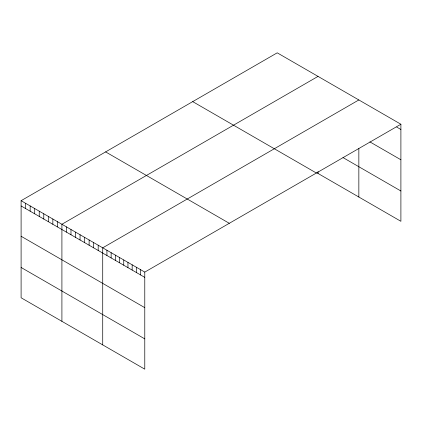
<?xml version="1.0" encoding="UTF-8"?>
<svg xmlns="http://www.w3.org/2000/svg" width="422" height="422" viewBox="0 0 422 422"><rect width="100%" height="100%" fill="white"/><g stroke="black" fill="none" stroke-linecap="round" stroke-linejoin="round"><path stroke-width="0.63" d="M21.1 200.698L144.778 272.1L144.778 369.171L21.1 297.768L21.1 200.698L277.222 52.829L400.9 124.232L400.9 221.302L316.901 172.809M318.035 76.393L61.913 224.261L61.913 321.332M358.848 99.951L102.725 247.825L102.725 344.895M144.778 272.1L400.9 124.232M396.696 127.064L400.9 129.491M369.888 141.882L400.9 159.785M342.981 157.564L400.9 191.002M192.701 101.623L316.379 173.031M105.621 151.899L229.299 223.307M21.1 205.957L144.778 277.359M21.1 236.257L144.778 307.659M21.1 267.469L144.778 338.877M358.848 148.518L358.848 197.027M318.035 171.569L318.035 173.463M140.573 269.674L140.573 274.933M136.364 267.247L136.364 272.507M132.16 264.821L132.16 270.08M127.956 262.389L127.956 267.648M123.751 259.963L123.751 265.222M119.547 257.536L119.547 262.795M115.343 255.11L115.343 260.369M111.134 252.678L111.134 257.937M106.93 250.251L106.93 255.51M98.194 245.208L98.194 250.468M93.658 242.587L93.658 247.846M89.121 239.97L89.121 245.229M84.585 237.354L84.585 242.613M80.053 234.732L80.053 239.991M75.517 232.116L75.517 237.375M70.98 229.499L70.98 234.759M66.449 226.878L66.449 232.137M57.376 221.645L57.376 226.904M52.845 219.023L52.845 224.282M48.308 216.407L48.308 221.666M43.772 213.79L43.772 219.05M39.241 211.169L39.241 216.428M34.704 208.552L34.704 213.812M30.168 205.936L30.168 211.195M25.636 203.314L25.636 208.573"/></g></svg>
